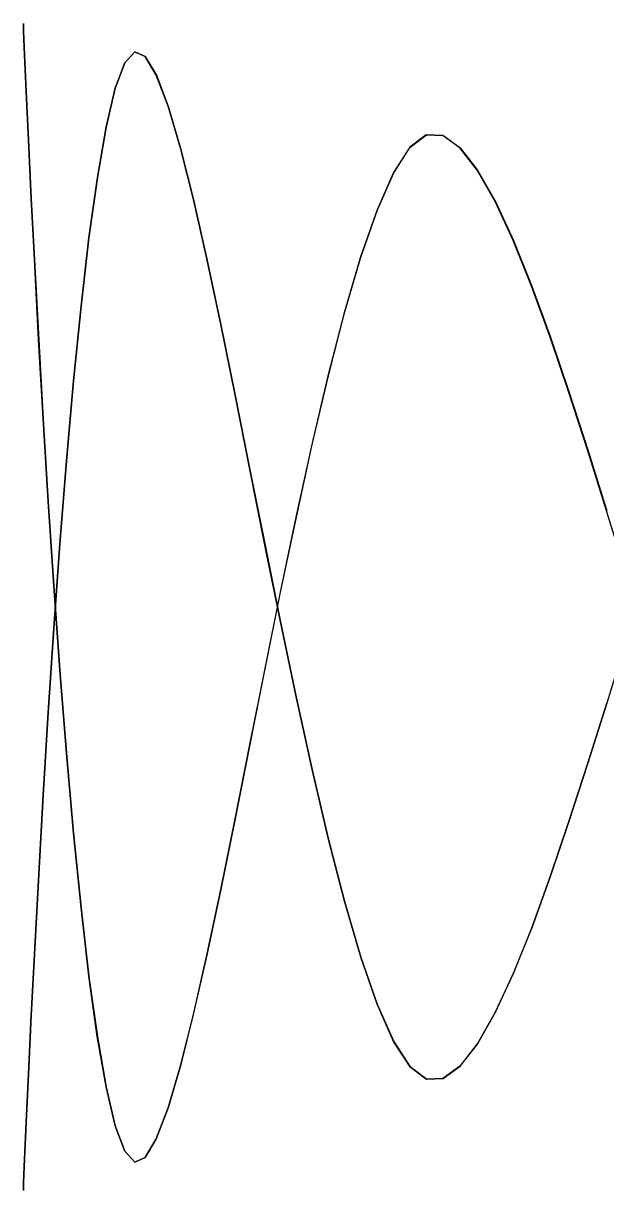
# Model space of a CAD drawing. Header units: metres. Extents: x -880 to 880, y -160 to 160.
# Drawn here: x -880 to -720, y -160 to 160 of the extents above; entities that cross this region are included whole.
import ezdxf

# ---------------------------------------------------------------- set-up
doc = ezdxf.new("R2010")
doc.units = ezdxf.units.M

msp = doc.modelspace()

# ---------------------------------------------------------------- linework, layer by layer
for p, q in [((-879.91, 157.77, -311.77), (-880, 160, -311.77)), ((-880, 160, -311.77), (-879.91, 157.77, -311.77)), ((-879.91, 157.77, -311.77), (-880, 160, -311.77)), ((-880, 160, -311.77), (-879.91, 157.77, -311.77)), ((-879.64, 151.4, -311.77), (-879.91, 157.77, -311.77)), ((-879.91, 157.77, -311.77), (-879.64, 151.4, -311.77)), ((-879.64, 151.4, -311.77), (-879.91, 157.77, -311.77)), ((-879.91, 157.77, -311.77), (-879.64, 151.4, -311.77)), ((-879.2, 141.33, -311.77), (-879.64, 151.4, -311.77)), ((-879.64, 151.4, -311.77), (-879.2, 141.33, -311.77)), ((-879.2, 141.33, -311.77), (-879.64, 151.4, -311.77)), ((-879.64, 151.4, -311.77), (-879.2, 141.33, -311.77)), ((-849.44, 152.17, -311.77), (-852.16, 149.22, -311.77)), ((-849.44, 152.17, -311.77), (-852.16, 149.22, -311.77)), ((-852.15, 149.22, -311.77), (-849.44, 152.17, -311.77)), ((-852.15, 149.22, -311.77), (-849.44, 152.17, -311.77)), ((-846.58, 150.89, -311.77), (-849.44, 152.17, -311.77)), ((-849.44, 152.17, -311.77), (-846.58, 150.89, -311.77)), ((-846.58, 150.89, -311.77), (-849.44, 152.17, -311.77)), ((-849.44, 152.17, -311.77), (-846.58, 150.89, -311.77)), ((-843.53, 145.78, -311.77), (-846.58, 150.89, -311.77)), ((-846.58, 150.89, -311.77), (-843.52, 145.78, -311.77)), ((-843.53, 145.78, -311.77), (-846.58, 150.89, -311.77)), ((-846.58, 150.89, -311.77), (-843.52, 145.78, -311.77)), ((-852.16, 149.22, -311.77), (-854.78, 142.19, -311.77)), ((-852.16, 149.22, -311.77), (-854.78, 142.19, -311.77)), ((-854.77, 142.19, -311.77), (-852.15, 149.22, -311.77)), ((-854.77, 142.19, -311.77), (-852.15, 149.22, -311.77)), ((-840.3, 137.27, -311.77), (-843.53, 145.78, -311.77)), ((-840.3, 137.27, -311.77), (-843.53, 145.78, -311.77)), ((-843.52, 145.78, -311.77), (-840.3, 137.27, -311.77)), ((-843.52, 145.78, -311.77), (-840.3, 137.27, -311.77)), ((-878.59, 128.02, -311.77), (-879.2, 141.33, -311.77)), ((-879.2, 141.33, -311.77), (-878.59, 128.02, -311.77)), ((-878.59, 128.02, -311.77), (-879.2, 141.33, -311.77)), ((-879.2, 141.33, -311.77), (-878.59, 128.02, -311.77)), ((-854.78, 142.19, -311.77), (-857.29, 131.55, -311.77)), ((-857.29, 131.55, -311.77), (-854.77, 142.19, -311.77)), ((-854.78, 142.19, -311.77), (-857.29, 131.55, -311.77)), ((-857.29, 131.55, -311.77), (-854.77, 142.19, -311.77)), ((-836.91, 125.77, -311.77), (-840.3, 137.27, -311.77)), ((-840.3, 137.27, -311.77), (-836.9, 125.77, -311.77)), ((-836.91, 125.77, -311.77), (-840.3, 137.27, -311.77)), ((-840.3, 137.27, -311.77), (-836.9, 125.77, -311.77)), ((-857.29, 131.55, -311.77), (-859.7, 117.75, -311.77)), ((-857.29, 131.55, -311.77), (-859.7, 117.75, -311.77)), ((-859.69, 117.75, -311.77), (-857.29, 131.55, -311.77)), ((-859.69, 117.75, -311.77), (-857.29, 131.55, -311.77)), ((-877.82, 111.94, -311.77), (-878.59, 128.02, -311.77)), ((-878.59, 128.02, -311.77), (-877.82, 111.94, -311.77)), ((-877.82, 111.94, -311.77), (-878.59, 128.02, -311.77)), ((-878.59, 128.02, -311.77), (-877.82, 111.94, -311.77)), ((-769.48, 129.45, -311.77), (-773.97, 126.06, -311.77)), ((-769.48, 129.45, -311.77), (-773.97, 126.06, -311.77)), ((-773.87, 126.05, -311.77), (-769.39, 129.44, -311.77)), ((-773.87, 126.05, -311.77), (-769.39, 129.44, -311.77)), ((-764.94, 129.23, -311.77), (-769.48, 129.45, -311.77)), ((-764.94, 129.23, -311.77), (-769.48, 129.45, -311.77)), ((-769.39, 129.44, -311.77), (-764.84, 129.22, -311.77)), ((-769.39, 129.44, -311.77), (-764.84, 129.22, -311.77)), ((-760.27, 125.9, -311.77), (-764.94, 129.23, -311.77)), ((-760.27, 125.9, -311.77), (-764.94, 129.23, -311.77)), ((-764.84, 129.22, -311.77), (-760.18, 125.89, -311.77)), ((-764.84, 129.22, -311.77), (-760.18, 125.89, -311.77)), ((-833.36, 111.68, -311.77), (-836.91, 125.77, -311.77)), ((-833.36, 111.68, -311.77), (-836.91, 125.77, -311.77)), ((-836.9, 125.77, -311.77), (-833.35, 111.68, -311.77)), ((-836.9, 125.77, -311.77), (-833.35, 111.68, -311.77)), ((-773.97, 126.06, -311.77), (-778.47, 119.07, -311.77)), ((-773.97, 126.06, -311.77), (-778.47, 119.07, -311.77)), ((-778.38, 119.06, -311.77), (-773.87, 126.05, -311.77)), ((-778.38, 119.06, -311.77), (-773.87, 126.05, -311.77)), ((-755.49, 119.78, -311.77), (-760.27, 125.9, -311.77)), ((-755.49, 119.78, -311.77), (-760.27, 125.9, -311.77)), ((-760.18, 125.89, -311.77), (-755.39, 119.77, -311.77)), ((-760.18, 125.89, -311.77), (-755.39, 119.77, -311.77)), ((-778.47, 119.07, -311.77), (-782.98, 108.9, -311.77)), ((-778.47, 119.07, -311.77), (-782.98, 108.9, -311.77)), ((-782.89, 108.89, -311.77), (-778.38, 119.06, -311.77)), ((-782.89, 108.89, -311.77), (-778.38, 119.06, -311.77)), ((-750.61, 111.2, -311.77), (-755.49, 119.78, -311.77)), ((-750.61, 111.2, -311.77), (-755.49, 119.78, -311.77)), ((-755.39, 119.77, -311.77), (-750.51, 111.19, -311.77)), ((-755.39, 119.77, -311.77), (-750.51, 111.19, -311.77)), ((-859.7, 117.75, -311.77), (-861.99, 101.24, -311.77)), ((-861.99, 101.24, -311.77), (-859.69, 117.75, -311.77)), ((-859.7, 117.75, -311.77), (-861.99, 101.24, -311.77)), ((-861.99, 101.24, -311.77), (-859.69, 117.75, -311.77)), ((-876.89, 93.53, -311.77), (-877.82, 111.94, -311.77)), ((-877.82, 111.94, -311.77), (-876.88, 93.53, -311.77)), ((-876.89, 93.53, -311.77), (-877.82, 111.94, -311.77)), ((-877.82, 111.94, -311.77), (-876.88, 93.53, -311.77)), ((-829.67, 95.42, -311.77), (-833.36, 111.68, -311.77)), ((-829.67, 95.42, -311.77), (-833.36, 111.68, -311.77)), ((-833.35, 111.68, -311.77), (-829.66, 95.42, -311.77)), ((-833.35, 111.68, -311.77), (-829.66, 95.42, -311.77)), ((-782.98, 108.9, -311.77), (-787.48, 95.95, -311.77)), ((-782.98, 108.9, -311.77), (-787.48, 95.95, -311.77)), ((-787.39, 95.94, -311.77), (-782.89, 108.89, -311.77)), ((-787.39, 95.94, -311.77), (-782.89, 108.89, -311.77)), ((-745.64, 100.49, -311.77), (-750.61, 111.2, -311.77)), ((-745.64, 100.49, -311.77), (-750.61, 111.2, -311.77)), ((-750.51, 111.19, -311.77), (-745.55, 100.48, -311.77)), ((-750.51, 111.19, -311.77), (-745.55, 100.48, -311.77)), ((-861.99, 101.24, -311.77), (-864.17, 82.49, -311.77)), ((-864.17, 82.49, -311.77), (-861.99, 101.24, -311.77)), ((-861.99, 101.24, -311.77), (-864.17, 82.49, -311.77)), ((-864.17, 82.49, -311.77), (-861.99, 101.24, -311.77)), ((-740.61, 87.96, -311.77), (-745.64, 100.49, -311.77)), ((-740.61, 87.96, -311.77), (-745.64, 100.49, -311.77)), ((-745.55, 100.48, -311.77), (-740.51, 87.96, -311.77)), ((-745.55, 100.48, -311.77), (-740.51, 87.96, -311.77)), ((-875.8, 73.26, -311.77), (-876.89, 93.53, -311.77)), ((-875.8, 73.26, -311.77), (-876.89, 93.53, -311.77)), ((-876.88, 93.53, -311.77), (-875.79, 73.26, -311.77)), ((-876.88, 93.53, -311.77), (-875.79, 73.26, -311.77)), ((-825.85, 77.4, -311.77), (-829.67, 95.42, -311.77)), ((-825.85, 77.4, -311.77), (-829.67, 95.42, -311.77)), ((-829.66, 95.42, -311.77), (-825.84, 77.4, -311.77)), ((-829.66, 95.42, -311.77), (-825.84, 77.4, -311.77)), ((-787.48, 95.95, -311.77), (-791.97, 80.64, -311.77)), ((-787.48, 95.95, -311.77), (-791.97, 80.64, -311.77)), ((-791.88, 80.63, -311.77), (-787.39, 95.94, -311.77)), ((-791.88, 80.63, -311.77), (-787.39, 95.94, -311.77)), ((-735.51, 73.96, -311.77), (-740.61, 87.96, -311.77)), ((-735.51, 73.96, -311.77), (-740.61, 87.96, -311.77)), ((-740.51, 87.96, -311.77), (-735.42, 73.95, -311.77)), ((-740.51, 87.96, -311.77), (-735.42, 73.95, -311.77)), ((-864.17, 82.49, -311.77), (-866.23, 61.96, -311.77)), ((-864.17, 82.49, -311.77), (-866.23, 61.96, -311.77)), ((-866.22, 61.96, -311.77), (-864.17, 82.49, -311.77)), ((-866.22, 61.96, -311.77), (-864.17, 82.49, -311.77)), ((-791.97, 80.64, -311.77), (-796.42, 63.38, -311.77)), ((-791.97, 80.64, -311.77), (-796.42, 63.38, -311.77)), ((-796.35, 63.38, -311.77), (-791.88, 80.63, -311.77)), ((-796.35, 63.38, -311.77), (-791.88, 80.63, -311.77)), ((-821.91, 58.03, -311.77), (-825.85, 77.4, -311.77)), ((-821.91, 58.03, -311.77), (-825.85, 77.4, -311.77)), ((-825.84, 77.4, -311.77), (-821.9, 58.03, -311.77)), ((-825.84, 77.4, -311.77), (-821.9, 58.03, -311.77)), ((-730.37, 58.8, -311.77), (-735.51, 73.96, -311.77)), ((-730.37, 58.8, -311.77), (-735.51, 73.96, -311.77)), ((-735.42, 73.95, -311.77), (-730.29, 58.79, -311.77)), ((-735.42, 73.95, -311.77), (-730.29, 58.79, -311.77)), ((-874.55, 51.58, -311.77), (-875.8, 73.26, -311.77)), ((-874.55, 51.58, -311.77), (-875.8, 73.26, -311.77)), ((-875.79, 73.26, -311.77), (-874.55, 51.58, -311.77)), ((-875.79, 73.26, -311.77), (-874.55, 51.58, -311.77)), ((-866.23, 61.96, -311.77), (-868.16, 40.09, -311.77)), ((-868.16, 40.08, -311.77), (-866.22, 61.96, -311.77)), ((-866.23, 61.96, -311.77), (-868.16, 40.09, -311.77)), ((-868.16, 40.08, -311.77), (-866.22, 61.96, -311.77)), ((-796.42, 63.38, -311.77), (-800.84, 44.59, -311.77)), ((-796.42, 63.38, -311.77), (-800.84, 44.59, -311.77)), ((-800.77, 44.58, -311.77), (-796.35, 63.38, -311.77)), ((-800.77, 44.58, -311.77), (-796.35, 63.38, -311.77)), ((-817.86, 37.73, -311.77), (-821.91, 58.03, -311.77)), ((-817.86, 37.73, -311.77), (-821.91, 58.03, -311.77)), ((-821.9, 58.03, -311.77), (-817.85, 37.73, -311.77)), ((-821.9, 58.03, -311.77), (-817.85, 37.73, -311.77)), ((-725.21, 42.82, -311.77), (-730.37, 58.8, -311.77)), ((-725.21, 42.82, -311.77), (-730.37, 58.8, -311.77)), ((-730.29, 58.79, -311.77), (-725.12, 42.81, -311.77)), ((-730.29, 58.79, -311.77), (-725.12, 42.81, -311.77)), ((-873.17, 28.95, -311.77), (-874.55, 51.58, -311.77)), ((-874.55, 51.58, -311.77), (-873.17, 28.95, -311.77)), ((-873.17, 28.95, -311.77), (-874.55, 51.58, -311.77)), ((-874.55, 51.58, -311.77), (-873.17, 28.95, -311.77)), ((-800.84, 44.59, -311.77), (-805.21, 24.67, -311.77)), ((-800.84, 44.59, -311.77), (-805.21, 24.67, -311.77)), ((-805.14, 24.66, -311.77), (-800.77, 44.58, -311.77)), ((-805.14, 24.66, -311.77), (-800.77, 44.58, -311.77)), ((-720.03, 26.33, -311.77), (-725.21, 42.82, -311.77)), ((-720.03, 26.33, -311.77), (-725.21, 42.82, -311.77)), ((-725.12, 42.81, -311.77), (-719.95, 26.33, -311.77)), ((-725.12, 42.81, -311.77), (-719.95, 26.33, -311.77)), ((-868.16, 40.09, -311.77), (-869.96, 17.34, -311.77)), ((-868.16, 40.09, -311.77), (-869.96, 17.34, -311.77)), ((-869.96, 17.34, -311.77), (-868.16, 40.08, -311.77)), ((-869.96, 17.34, -311.77), (-868.16, 40.08, -311.77)), ((-813.72, 16.91, -311.77), (-817.86, 37.73, -311.77)), ((-813.72, 16.91, -311.77), (-817.86, 37.73, -311.77)), ((-817.85, 37.73, -311.77), (-813.7, 16.91, -311.77)), ((-817.85, 37.73, -311.77), (-813.7, 16.91, -311.77)), ((-871.64, 5.82, -311.77), (-873.17, 28.95, -311.77)), ((-873.17, 28.95, -311.77), (-871.64, 5.83, -311.77)), ((-871.64, 5.82, -311.77), (-873.17, 28.95, -311.77)), ((-873.17, 28.95, -311.77), (-871.64, 5.83, -311.77)), ((-714.85, 9.67, -311.77), (-720.03, 26.33, -311.77)), ((-714.85, 9.67, -311.77), (-720.03, 26.33, -311.77)), ((-805.21, 24.67, -311.77), (-809.51, 4.03, -311.77)), ((-805.21, 24.67, -311.77), (-809.51, 4.03, -311.77)), ((-809.45, 4.03, -311.77), (-805.14, 24.66, -311.77)), ((-809.45, 4.03, -311.77), (-805.14, 24.66, -311.77)), ((-869.96, 17.34, -311.77), (-871.63, -5.83, -311.77)), ((-871.63, -5.83, -311.77), (-869.96, 17.34, -311.77)), ((-869.96, 17.34, -311.77), (-871.63, -5.83, -311.77)), ((-871.63, -5.83, -311.77), (-869.96, 17.34, -311.77)), ((-809.48, -4.03, -311.77), (-813.72, 16.91, -311.77)), ((-809.48, -4.03, -311.77), (-813.72, 16.91, -311.77)), ((-813.7, 16.91, -311.77), (-809.47, -4.03, -311.77)), ((-813.7, 16.91, -311.77), (-809.47, -4.03, -311.77)), ((-871.64, 5.83, -311.77), (-869.97, -17.34, -311.77)), ((-871.64, 5.83, -311.77), (-869.97, -17.34, -311.77)), ((-869.97, -17.34, -311.77), (-871.64, 5.82, -311.77)), ((-869.97, -17.34, -311.77), (-871.64, 5.82, -311.77)), ((-809.51, 4.03, -311.77), (-813.74, -16.9, -311.77)), ((-809.51, 4.03, -311.77), (-813.74, -16.9, -311.77)), ((-813.69, -16.91, -311.77), (-809.45, 4.03, -311.77)), ((-813.69, -16.91, -311.77), (-809.45, 4.03, -311.77)), ((-871.63, -5.83, -311.77), (-873.16, -28.95, -311.77)), ((-873.16, -28.95, -311.77), (-871.63, -5.83, -311.77)), ((-871.63, -5.83, -311.77), (-873.16, -28.95, -311.77)), ((-873.16, -28.95, -311.77), (-871.63, -5.83, -311.77)), ((-805.18, -24.66, -311.77), (-809.48, -4.03, -311.77)), ((-805.18, -24.66, -311.77), (-809.48, -4.03, -311.77)), ((-809.47, -4.03, -311.77), (-805.17, -24.66, -311.77)), ((-809.47, -4.03, -311.77), (-805.17, -24.66, -311.77)), ((-714.82, -9.68, -311.77), (-720, -26.33, -311.77)), ((-714.82, -9.68, -311.77), (-720, -26.33, -311.77)), ((-868.17, -40.09, -311.77), (-869.97, -17.34, -311.77)), ((-869.97, -17.34, -311.77), (-868.16, -40.09, -311.77)), ((-868.17, -40.09, -311.77), (-869.97, -17.34, -311.77)), ((-869.97, -17.34, -311.77), (-868.16, -40.09, -311.77)), ((-813.74, -16.9, -311.77), (-817.89, -37.73, -311.77)), ((-813.74, -16.9, -311.77), (-817.89, -37.73, -311.77)), ((-817.84, -37.73, -311.77), (-813.69, -16.91, -311.77)), ((-817.84, -37.73, -311.77), (-813.69, -16.91, -311.77)), ((-800.81, -44.59, -311.77), (-805.18, -24.66, -311.77)), ((-800.81, -44.59, -311.77), (-805.18, -24.66, -311.77)), ((-805.17, -24.66, -311.77), (-800.8, -44.58, -311.77)), ((-805.17, -24.66, -311.77), (-800.8, -44.58, -311.77)), ((-720, -26.33, -311.77), (-725.18, -42.82, -311.77)), ((-720, -26.33, -311.77), (-725.18, -42.82, -311.77)), ((-725.17, -42.81, -311.77), (-720, -26.33, -311.77)), ((-725.17, -42.81, -311.77), (-720, -26.33, -311.77)), ((-873.16, -28.95, -311.77), (-874.55, -51.58, -311.77)), ((-874.55, -51.58, -311.77), (-873.16, -28.95, -311.77)), ((-873.16, -28.95, -311.77), (-874.55, -51.58, -311.77)), ((-874.55, -51.58, -311.77), (-873.16, -28.95, -311.77)), ((-817.89, -37.73, -311.77), (-821.94, -58.03, -311.77)), ((-817.89, -37.73, -311.77), (-821.94, -58.03, -311.77)), ((-821.89, -58.03, -311.77), (-817.84, -37.73, -311.77)), ((-821.89, -58.03, -311.77), (-817.84, -37.73, -311.77)), ((-866.24, -61.96, -311.77), (-868.17, -40.09, -311.77)), ((-866.24, -61.96, -311.77), (-868.17, -40.09, -311.77)), ((-868.16, -40.09, -311.77), (-866.23, -61.96, -311.77)), ((-868.16, -40.09, -311.77), (-866.23, -61.96, -311.77)), ((-796.39, -63.38, -311.77), (-800.81, -44.59, -311.77)), ((-796.39, -63.38, -311.77), (-800.81, -44.59, -311.77)), ((-800.8, -44.58, -311.77), (-796.38, -63.38, -311.77)), ((-800.8, -44.58, -311.77), (-796.38, -63.38, -311.77)), ((-730.34, -58.8, -311.77), (-725.17, -42.81, -311.77)), ((-730.34, -58.8, -311.77), (-725.17, -42.81, -311.77)), ((-725.18, -42.82, -311.77), (-730.34, -58.8, -311.77)), ((-725.18, -42.82, -311.77), (-730.34, -58.8, -311.77)), ((-874.55, -51.58, -311.77), (-875.79, -73.26, -311.77)), ((-875.79, -73.26, -311.77), (-874.55, -51.58, -311.77)), ((-874.55, -51.58, -311.77), (-875.79, -73.26, -311.77)), ((-875.79, -73.26, -311.77), (-874.55, -51.58, -311.77)), ((-821.94, -58.03, -311.77), (-825.87, -77.4, -311.77)), ((-821.94, -58.03, -311.77), (-825.87, -77.4, -311.77)), ((-825.83, -77.4, -311.77), (-821.89, -58.03, -311.77)), ((-825.83, -77.4, -311.77), (-821.89, -58.03, -311.77)), ((-730.34, -58.8, -311.77), (-735.48, -73.96, -311.77)), ((-730.34, -58.8, -311.77), (-735.48, -73.96, -311.77)), ((-735.47, -73.96, -311.77), (-730.34, -58.8, -311.77)), ((-735.47, -73.96, -311.77), (-730.34, -58.8, -311.77)), ((-864.18, -82.5, -311.77), (-866.24, -61.96, -311.77)), ((-864.18, -82.5, -311.77), (-866.24, -61.96, -311.77)), ((-866.23, -61.96, -311.77), (-864.17, -82.49, -311.77)), ((-866.23, -61.96, -311.77), (-864.17, -82.49, -311.77)), ((-791.93, -80.64, -311.77), (-796.39, -63.38, -311.77)), ((-791.93, -80.64, -311.77), (-796.39, -63.38, -311.77)), ((-796.38, -63.38, -311.77), (-791.92, -80.64, -311.77)), ((-796.38, -63.38, -311.77), (-791.92, -80.64, -311.77)), ((-875.79, -73.26, -311.77), (-876.88, -93.53, -311.77)), ((-876.88, -93.53, -311.77), (-875.79, -73.26, -311.77)), ((-875.79, -73.26, -311.77), (-876.88, -93.53, -311.77)), ((-876.88, -93.53, -311.77), (-875.79, -73.26, -311.77)), ((-735.48, -73.96, -311.77), (-740.57, -87.96, -311.77)), ((-735.48, -73.96, -311.77), (-740.57, -87.96, -311.77)), ((-740.56, -87.96, -311.77), (-735.47, -73.96, -311.77)), ((-740.56, -87.96, -311.77), (-735.47, -73.96, -311.77)), ((-825.87, -77.4, -311.77), (-829.69, -95.42, -311.77)), ((-825.87, -77.4, -311.77), (-829.69, -95.42, -311.77)), ((-829.66, -95.42, -311.77), (-825.83, -77.4, -311.77)), ((-829.66, -95.42, -311.77), (-825.83, -77.4, -311.77)), ((-862, -101.24, -311.77), (-864.18, -82.5, -311.77)), ((-862, -101.24, -311.77), (-864.18, -82.5, -311.77)), ((-864.17, -82.49, -311.77), (-862, -101.24, -311.77)), ((-864.17, -82.49, -311.77), (-862, -101.24, -311.77)), ((-787.45, -95.95, -311.77), (-791.93, -80.64, -311.77)), ((-787.45, -95.95, -311.77), (-791.93, -80.64, -311.77)), ((-791.92, -80.64, -311.77), (-787.43, -95.95, -311.77)), ((-791.92, -80.64, -311.77), (-787.43, -95.95, -311.77)), ((-740.57, -87.96, -311.77), (-745.61, -100.49, -311.77)), ((-740.57, -87.96, -311.77), (-745.61, -100.49, -311.77)), ((-745.6, -100.48, -311.77), (-740.56, -87.96, -311.77)), ((-745.6, -100.48, -311.77), (-740.56, -87.96, -311.77)), ((-876.88, -93.53, -311.77), (-877.82, -111.94, -311.77)), ((-877.82, -111.94, -311.77), (-876.88, -93.53, -311.77)), ((-876.88, -93.53, -311.77), (-877.82, -111.94, -311.77)), ((-877.82, -111.94, -311.77), (-876.88, -93.53, -311.77)), ((-829.69, -95.42, -311.77), (-833.38, -111.68, -311.77)), ((-829.69, -95.42, -311.77), (-833.38, -111.68, -311.77)), ((-833.35, -111.68, -311.77), (-829.66, -95.42, -311.77)), ((-833.35, -111.68, -311.77), (-829.66, -95.42, -311.77)), ((-782.94, -108.89, -311.77), (-787.45, -95.95, -311.77)), ((-782.94, -108.89, -311.77), (-787.45, -95.95, -311.77)), ((-787.43, -95.95, -311.77), (-782.93, -108.89, -311.77)), ((-787.43, -95.95, -311.77), (-782.93, -108.89, -311.77)), ((-859.71, -117.75, -311.77), (-862, -101.24, -311.77)), ((-862, -101.24, -311.77), (-859.7, -117.75, -311.77)), ((-859.71, -117.75, -311.77), (-862, -101.24, -311.77)), ((-862, -101.24, -311.77), (-859.7, -117.75, -311.77)), ((-745.61, -100.49, -311.77), (-750.58, -111.2, -311.77)), ((-745.61, -100.49, -311.77), (-750.58, -111.2, -311.77)), ((-750.56, -111.2, -311.77), (-745.6, -100.48, -311.77)), ((-750.56, -111.2, -311.77), (-745.6, -100.48, -311.77)), ((-877.82, -111.94, -311.77), (-878.59, -128.02, -311.77)), ((-878.59, -128.02, -311.77), (-877.82, -111.94, -311.77)), ((-877.82, -111.94, -311.77), (-878.59, -128.02, -311.77)), ((-878.59, -128.02, -311.77), (-877.82, -111.94, -311.77)), ((-833.38, -111.68, -311.77), (-836.93, -125.77, -311.77)), ((-833.38, -111.68, -311.77), (-836.93, -125.77, -311.77)), ((-836.9, -125.77, -311.77), (-833.35, -111.68, -311.77)), ((-836.9, -125.77, -311.77), (-833.35, -111.68, -311.77)), ((-778.43, -119.07, -311.77), (-782.94, -108.89, -311.77)), ((-778.43, -119.07, -311.77), (-782.94, -108.89, -311.77)), ((-782.93, -108.89, -311.77), (-778.42, -119.07, -311.77)), ((-782.93, -108.89, -311.77), (-778.42, -119.07, -311.77)), ((-750.58, -111.2, -311.77), (-755.46, -119.78, -311.77)), ((-750.58, -111.2, -311.77), (-755.46, -119.78, -311.77)), ((-755.44, -119.78, -311.77), (-750.56, -111.2, -311.77)), ((-755.44, -119.78, -311.77), (-750.56, -111.2, -311.77)), ((-857.3, -131.55, -311.77), (-859.71, -117.75, -311.77)), ((-857.3, -131.55, -311.77), (-859.71, -117.75, -311.77)), ((-859.7, -117.75, -311.77), (-857.3, -131.55, -311.77)), ((-859.7, -117.75, -311.77), (-857.3, -131.55, -311.77)), ((-773.93, -126.05, -311.77), (-778.43, -119.07, -311.77)), ((-773.93, -126.05, -311.77), (-778.43, -119.07, -311.77)), ((-778.42, -119.07, -311.77), (-773.92, -126.05, -311.77)), ((-778.42, -119.07, -311.77), (-773.92, -126.05, -311.77)), ((-755.46, -119.78, -311.77), (-760.24, -125.9, -311.77)), ((-755.46, -119.78, -311.77), (-760.24, -125.9, -311.77)), ((-760.22, -125.9, -311.77), (-755.44, -119.78, -311.77)), ((-760.22, -125.9, -311.77), (-755.44, -119.78, -311.77)), ((-836.93, -125.77, -311.77), (-840.32, -137.27, -311.77)), ((-836.93, -125.77, -311.77), (-840.32, -137.27, -311.77)), ((-840.3, -137.27, -311.77), (-836.9, -125.77, -311.77)), ((-840.3, -137.27, -311.77), (-836.9, -125.77, -311.77)), ((-769.45, -129.44, -311.77), (-773.93, -126.05, -311.77)), ((-769.45, -129.44, -311.77), (-773.93, -126.05, -311.77)), ((-773.92, -126.05, -311.77), (-769.43, -129.44, -311.77)), ((-773.92, -126.05, -311.77), (-769.43, -129.44, -311.77)), ((-760.24, -125.9, -311.77), (-764.91, -129.23, -311.77)), ((-760.24, -125.9, -311.77), (-764.91, -129.23, -311.77)), ((-764.89, -129.23, -311.77), (-760.22, -125.9, -311.77)), ((-764.89, -129.23, -311.77), (-760.22, -125.9, -311.77)), ((-878.59, -128.02, -311.77), (-879.2, -141.33, -311.77)), ((-879.2, -141.33, -311.77), (-878.59, -128.02, -311.77)), ((-878.59, -128.02, -311.77), (-879.2, -141.33, -311.77)), ((-879.2, -141.33, -311.77), (-878.59, -128.02, -311.77)), ((-764.91, -129.23, -311.77), (-769.45, -129.44, -311.77)), ((-764.91, -129.23, -311.77), (-769.45, -129.44, -311.77)), ((-769.43, -129.44, -311.77), (-764.89, -129.23, -311.77)), ((-769.43, -129.44, -311.77), (-764.89, -129.23, -311.77)), ((-854.79, -142.19, -311.77), (-857.3, -131.55, -311.77)), ((-857.3, -131.55, -311.77), (-854.78, -142.19, -311.77)), ((-854.79, -142.19, -311.77), (-857.3, -131.55, -311.77)), ((-857.3, -131.55, -311.77), (-854.78, -142.19, -311.77)), ((-840.32, -137.27, -311.77), (-843.55, -145.78, -311.77)), ((-840.32, -137.27, -311.77), (-843.55, -145.78, -311.77)), ((-843.53, -145.78, -311.77), (-840.3, -137.27, -311.77)), ((-843.53, -145.78, -311.77), (-840.3, -137.27, -311.77)), ((-879.2, -141.33, -311.77), (-879.64, -151.4, -311.77)), ((-879.64, -151.4, -311.77), (-879.2, -141.33, -311.77)), ((-879.2, -141.33, -311.77), (-879.64, -151.4, -311.77)), ((-879.64, -151.4, -311.77), (-879.2, -141.33, -311.77)), ((-852.17, -149.22, -311.77), (-854.79, -142.19, -311.77)), ((-852.17, -149.22, -311.77), (-854.79, -142.19, -311.77)), ((-854.78, -142.19, -311.77), (-852.16, -149.22, -311.77)), ((-854.78, -142.19, -311.77), (-852.16, -149.22, -311.77)), ((-843.55, -145.78, -311.77), (-846.6, -150.89, -311.77)), ((-843.55, -145.78, -311.77), (-846.6, -150.89, -311.77)), ((-846.58, -150.89, -311.77), (-843.53, -145.78, -311.77)), ((-846.58, -150.89, -311.77), (-843.53, -145.78, -311.77)), ((-849.46, -152.17, -311.77), (-852.17, -149.22, -311.77)), ((-849.46, -152.17, -311.77), (-852.17, -149.22, -311.77)), ((-852.16, -149.22, -311.77), (-849.45, -152.17, -311.77)), ((-852.16, -149.22, -311.77), (-849.45, -152.17, -311.77)), ((-879.64, -151.4, -311.77), (-879.91, -157.77, -311.77)), ((-879.91, -157.77, -311.77), (-879.64, -151.4, -311.77)), ((-879.64, -151.4, -311.77), (-879.91, -157.77, -311.77)), ((-879.91, -157.77, -311.77), (-879.64, -151.4, -311.77)), ((-846.6, -150.89, -311.77), (-849.46, -152.17, -311.77)), ((-846.6, -150.89, -311.77), (-849.46, -152.17, -311.77)), ((-849.45, -152.17, -311.77), (-846.58, -150.89, -311.77)), ((-849.45, -152.17, -311.77), (-846.58, -150.89, -311.77)), ((-879.91, -157.77, -311.77), (-880, -160, -311.77)), ((-880, -160, -311.77), (-879.91, -157.77, -311.77)), ((-879.91, -157.77, -311.77), (-880, -160, -311.77)), ((-880, -160, -311.77), (-879.91, -157.77, -311.77))]:
    msp.add_line(p, q)

doc.saveas('drawing.dxf')
